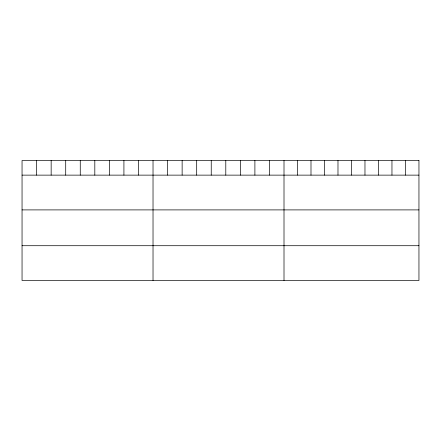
<?xml version="1.0" encoding="UTF-8"?>
<svg xmlns="http://www.w3.org/2000/svg" width="441" height="441" viewBox="0 0 441 441"><rect width="100%" height="100%" fill="white"/><g stroke="black" fill="none" stroke-linecap="round" stroke-linejoin="round"><path stroke-width="0.66" d="M22.05 175.132L418.95 175.132M22.05 209.899L418.95 209.899M22.05 245.714L418.95 245.714M405.455 160.518L405.455 175.132M391.961 160.518L391.961 175.132M378.466 160.518L378.466 175.132M364.972 160.518L364.972 175.132M351.477 160.518L351.477 175.132M337.982 160.518L337.982 175.132M324.488 160.518L324.488 175.132M310.993 160.518L310.993 175.132M297.499 160.518L297.499 175.132M284.004 160.518L284.004 280.482M269.451 160.518L269.451 175.132M254.898 160.518L254.898 175.132M240.345 160.518L240.345 175.132M225.792 160.518L225.792 175.132M211.239 160.518L211.239 175.132M196.686 160.518L196.686 175.132M182.133 160.518L182.133 175.132M167.58 160.518L167.58 175.132M153.027 160.518L153.027 280.482M138.474 160.518L138.474 175.132M123.921 160.518L123.921 175.132M109.368 160.518L109.368 175.132M94.815 160.518L94.815 175.132M80.262 160.518L80.262 175.132M65.709 160.518L65.709 175.132M51.156 160.518L51.156 175.132M36.603 160.518L36.603 175.132M418.95 160.518L22.05 160.518L22.05 280.482L418.95 280.482L418.95 160.518"/></g></svg>
